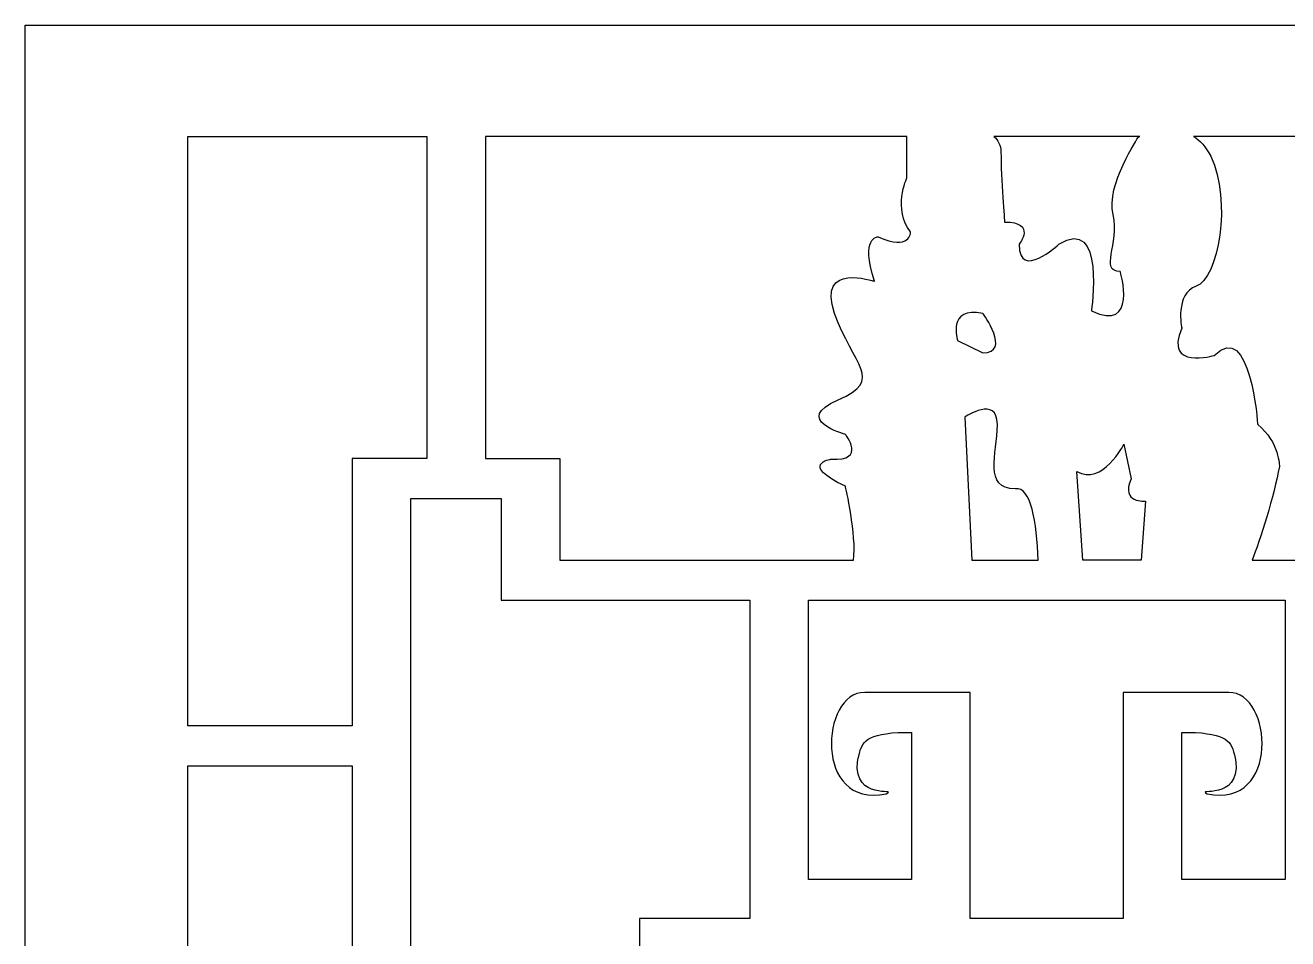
# Model space of a CAD drawing. Header units: centimetres. Extents: x 14.1 to 21.4, y -9 to 9.
# Drawn here: x 14.116 to 18.64, y 5.726 to 9.001 of the extents above; entities that cross this region are included whole.
import ezdxf

# ---------------------------------------------------------------- set-up
doc = ezdxf.new("R2010")
doc.units = ezdxf.units.CM
doc.header["$MEASUREMENT"] = 0
doc.layers.add('layer 1', color=7, linetype='Continuous')

msp = doc.modelspace()

# ---------------------------------------------------------------- linework, layer by layer
at = {"layer": 'layer 1', "color": 250}
for points, knots in [([(20.85393, -9.00021), (20.85393, -9.00021), (21.43683, -9.00021), (21.43683, -9.00021), (21.43683, -9.00021), (21.43683, -9.00021), (21.43683, -8.60196), (21.43683, -8.60196), (21.43683, -8.60196), (21.43683, -8.60196), (21.43683, 8.60252), (21.43683, 8.60252), (21.43683, 8.60252), (21.43683, 8.60252), (21.43683, 9.00077), (21.43683, 9.00077), (21.43683, 9.00077), (21.43683, 9.00077), (20.85393, 9.00077), (20.85393, 9.00077), (20.85393, 9.00077), (20.85393, 9.00077), (14.6985, 9.00077), (14.6985, 9.00077), (14.6985, 9.00077), (14.6985, 9.00077), (14.1156, 9.00077), (14.1156, 9.00077), (14.1156, 9.00077), (14.1156, 9.00077), (14.1156, 8.60252), (14.1156, 8.60252), (14.1156, 8.60252), (14.1156, 8.60252), (14.1156, -8.60196), (14.1156, -8.60196), (14.1156, -8.60196), (14.1156, -8.60196), (14.1156, -9.00021), (14.1156, -9.00021), (14.1156, -9.00021), (14.1156, -9.00021), (14.6985, -9.00021), (14.6985, -9.00021), (14.6985, -9.00021), (14.6985, -9.00021), (20.85393, -9.00021), (20.85393, -9.00021)], [0, 0, 0, 0, 0.0769231, 0.0769231, 0.0769231, 0.0769231, 0.1538462, 0.1538462, 0.1538462, 0.1538462, 0.2307692, 0.2307692, 0.2307692, 0.2307692, 0.3076923, 0.3076923, 0.3076923, 0.3076923, 0.3846154, 0.3846154, 0.3846154, 0.3846154, 0.4615385, 0.4615385, 0.4615385, 0.4615385, 0.5384615, 0.5384615, 0.5384615, 0.5384615, 0.6153846, 0.6153846, 0.6153846, 0.6153846, 0.6923077, 0.6923077, 0.6923077, 0.6923077, 0.7692308, 0.7692308, 0.7692308, 0.7692308, 0.8461538, 0.8461538, 0.8461538, 0.8461538, 1, 1, 1, 1]), ([(14.6985, 6.49008), (14.6985, 6.49008), (15.2876, 6.49008), (15.2876, 6.49008), (15.2876, 6.49008), (15.2876, 6.49008), (15.2876, 7.30467), (15.2876, 7.30467), (15.2876, 7.30467), (15.2876, 7.30467), (15.2876, 7.44804), (15.2876, 7.44804), (15.2876, 7.44804), (15.2876, 7.44804), (15.49744, 7.44804), (15.49744, 7.44804), (15.49744, 7.44804), (15.49744, 7.44804), (15.55463, 7.44804), (15.55463, 7.44804), (15.55463, 7.44804), (15.55463, 7.44804), (15.55463, 8.60252), (15.55463, 8.60252), (15.55463, 8.60252), (15.55463, 8.60252), (14.6985, 8.60252), (14.6985, 8.60252), (14.6985, 8.60252), (14.6985, 8.60252), (14.6985, 6.49008), (14.6985, 6.49008)], [0, 0, 0, 0, 0.1111111, 0.1111111, 0.1111111, 0.1111111, 0.2222222, 0.2222222, 0.2222222, 0.2222222, 0.3333333, 0.3333333, 0.3333333, 0.3333333, 0.4444444, 0.4444444, 0.4444444, 0.4444444, 0.5555556, 0.5555556, 0.5555556, 0.5555556, 0.6666667, 0.6666667, 0.6666667, 0.6666667, 0.7777778, 0.7777778, 0.7777778, 0.7777778, 1, 1, 1, 1]), ([(17.27533, 8.60252), (17.27533, 8.60252), (17.27533, 8.4548), (17.27533, 8.4548), (17.27533, 8.4548), (17.27533, 8.4548), (17.22349, 8.3397), (17.28829, 8.26002), (17.28829, 8.26002), (17.28829, 8.26002), (17.28829, 8.18918), (17.17166, 8.24231), (17.17166, 8.24231), (17.17166, 8.24231), (17.10686, 8.24231), (17.1587, 8.08294), (17.1587, 8.08294), (17.1587, 8.08294), (16.95135, 8.15377), (17.01615, 7.96784), (17.01615, 7.96784), (17.08094, 7.78191), (17.19758, 7.72878), (17.02911, 7.65795), (17.02911, 7.65795), (16.86064, 7.58712), (17.05503, 7.534), (17.05503, 7.534), (17.05503, 7.534), (17.05503, 7.534), (17.13278, 7.4366), (17.00319, 7.44545), (17.00319, 7.44545), (17.00319, 7.44545), (16.88656, 7.42775), (17.05503, 7.34806), (17.05503, 7.34806), (17.05503, 7.34806), (17.09588, 7.17136), (17.0838, 7.08315), (17.0838, 7.08315), (17.0838, 7.08315), (16.92218, 7.08315), (16.92218, 7.08315), (16.92218, 7.08315), (16.92218, 7.08315), (16.71233, 7.08315), (16.71233, 7.08315), (16.71233, 7.08315), (16.71233, 7.08315), (16.03151, 7.08315), (16.03151, 7.08315), (16.03151, 7.08315), (16.03151, 7.08315), (16.03151, 7.30467), (16.03151, 7.30467), (16.03151, 7.30467), (16.03151, 7.30467), (16.03151, 7.44804), (16.03151, 7.44804), (16.03151, 7.44804), (16.03151, 7.44804), (15.82167, 7.44804), (15.82167, 7.44804), (15.82167, 7.44804), (15.82167, 7.44804), (15.76448, 7.44804), (15.76448, 7.44804), (15.76448, 7.44804), (15.76448, 7.44804), (15.76448, 8.60252), (15.76448, 8.60252), (15.76448, 8.60252), (15.76448, 8.60252), (17.27533, 8.60252), (17.27533, 8.60252)], [0, 0, 0, 0, 0.05, 0.05, 0.05, 0.05, 0.1, 0.1, 0.1, 0.1, 0.15, 0.15, 0.15, 0.15, 0.2, 0.2, 0.2, 0.2, 0.25, 0.25, 0.25, 0.25, 0.3, 0.3, 0.3, 0.3, 0.35, 0.35, 0.35, 0.35, 0.4, 0.4, 0.4, 0.4, 0.45, 0.45, 0.45, 0.45, 0.5, 0.5, 0.5, 0.5, 0.55, 0.55, 0.55, 0.55, 0.6, 0.6, 0.6, 0.6, 0.65, 0.65, 0.65, 0.65, 0.7, 0.7, 0.7, 0.7, 0.75, 0.75, 0.75, 0.75, 0.8, 0.8, 0.8, 0.8, 0.85, 0.85, 0.85, 0.85, 0.9, 0.9, 0.9, 0.9, 1, 1, 1, 1]), ([(18.11024, 8.60252), (18.10667, 8.60096), (18.10471, 8.59999), (18.10471, 8.59999), (18.10471, 8.59999), (18.10471, 8.59999), (17.98808, 8.42824), (18.014, 8.32199), (18.014, 8.32199), (18.03991, 8.21575), (17.96216, 8.11835), (18.03991, 8.11835), (18.03991, 8.11835), (18.03991, 8.11835), (18.10471, 7.897), (17.93624, 7.97669), (17.93624, 7.97669), (17.93624, 7.97669), (17.98808, 8.32199), (17.81961, 8.21575), (17.81961, 8.21575), (17.81961, 8.21575), (17.67706, 8.08294), (17.67706, 8.21575), (17.67706, 8.21575), (17.67706, 8.21575), (17.74185, 8.29543), (17.62522, 8.29543), (17.62522, 8.29543), (17.62522, 8.29543), (17.61227, 8.44947), (17.61227, 8.54686), (17.61227, 8.54686), (17.61227, 8.57083), (17.60204, 8.5889), (17.58666, 8.60252), (17.58666, 8.60252), (17.58666, 8.60252), (18.11024, 8.60252), (18.11024, 8.60252)], [0, 0, 0, 0, 0.0909091, 0.0909091, 0.0909091, 0.0909091, 0.1818182, 0.1818182, 0.1818182, 0.1818182, 0.2727273, 0.2727273, 0.2727273, 0.2727273, 0.3636364, 0.3636364, 0.3636364, 0.3636364, 0.4545455, 0.4545455, 0.4545455, 0.4545455, 0.5454545, 0.5454545, 0.5454545, 0.5454545, 0.6363636, 0.6363636, 0.6363636, 0.6363636, 0.7272727, 0.7272727, 0.7272727, 0.7272727, 0.8181818, 0.8181818, 0.8181818, 0.8181818, 1, 1, 1, 1]), ([(18.5123, 7.08315), (18.54031, 7.15126), (18.59165, 7.31798), (18.61011, 7.41889), (18.61011, 7.41889), (18.61011, 7.41889), (18.61011, 7.50743), (18.53236, 7.56941), (18.53236, 7.56941), (18.53236, 7.56941), (18.50644, 7.95013), (18.37685, 7.81732), (18.37685, 7.81732), (18.37685, 7.81732), (18.19542, 7.7642), (18.26022, 7.91471), (18.26022, 7.91471), (18.26022, 7.91471), (18.2343, 8.03867), (18.31205, 8.06523), (18.31205, 8.06523), (18.38981, 8.09179), (18.44164, 8.37154), (18.36389, 8.53091), (18.36389, 8.53091), (18.34714, 8.56524), (18.32558, 8.58796), (18.30206, 8.60252), (18.30206, 8.60252), (18.30206, 8.60252), (19.78795, 8.60252), (19.78795, 8.60252), (19.78795, 8.60252), (19.78795, 8.60252), (19.78795, 7.44804), (19.78795, 7.44804), (19.78795, 7.44804), (19.78795, 7.44804), (19.73076, 7.44804), (19.73076, 7.44804), (19.73076, 7.44804), (19.73076, 7.44804), (19.52092, 7.44804), (19.52092, 7.44804), (19.52092, 7.44804), (19.52092, 7.44804), (19.52092, 7.30467), (19.52092, 7.30467), (19.52092, 7.30467), (19.52092, 7.30467), (19.52092, 7.08315), (19.52092, 7.08315), (19.52092, 7.08315), (19.52092, 7.08315), (18.84007, 7.08315), (18.84007, 7.08315), (18.84007, 7.08315), (18.84007, 7.08315), (18.63022, 7.08315), (18.63022, 7.08315), (18.63022, 7.08315), (18.63022, 7.08315), (18.5123, 7.08315), (18.5123, 7.08315)], [0, 0, 0, 0, 0.0588235, 0.0588235, 0.0588235, 0.0588235, 0.1176471, 0.1176471, 0.1176471, 0.1176471, 0.1764706, 0.1764706, 0.1764706, 0.1764706, 0.2352941, 0.2352941, 0.2352941, 0.2352941, 0.2941176, 0.2941176, 0.2941176, 0.2941176, 0.3529412, 0.3529412, 0.3529412, 0.3529412, 0.4117647, 0.4117647, 0.4117647, 0.4117647, 0.4705882, 0.4705882, 0.4705882, 0.4705882, 0.5294118, 0.5294118, 0.5294118, 0.5294118, 0.5882353, 0.5882353, 0.5882353, 0.5882353, 0.6470588, 0.6470588, 0.6470588, 0.6470588, 0.7058824, 0.7058824, 0.7058824, 0.7058824, 0.7647059, 0.7647059, 0.7647059, 0.7647059, 0.8235294, 0.8235294, 0.8235294, 0.8235294, 0.8823529, 0.8823529, 0.8823529, 0.8823529, 1, 1, 1, 1]), ([(17.54747, 7.82617), (17.54747, 7.82617), (17.45676, 7.87044), (17.45676, 7.87044), (17.45676, 7.87044), (17.45676, 7.87044), (17.41788, 7.9944), (17.54747, 7.96784), (17.54747, 7.96784), (17.54747, 7.96784), (17.65114, 7.82617), (17.54747, 7.82617)], [0, 0, 0, 0, 0.25, 0.25, 0.25, 0.25, 0.5, 0.5, 0.5, 0.5, 1, 1, 1, 1]), ([(17.6641, 7.33921), (17.71901, 7.34921), (17.74113, 7.2208), (17.74506, 7.08315), (17.74506, 7.08315), (17.74506, 7.08315), (17.5079, 7.08315), (17.5079, 7.08315), (17.5079, 7.08315), (17.5079, 7.08315), (17.48267, 7.59597), (17.48267, 7.59597), (17.48267, 7.59597), (17.48267, 7.59597), (17.59931, 7.67566), (17.59931, 7.56941), (17.59931, 7.56941), (17.59931, 7.46316), (17.54747, 7.33921), (17.6641, 7.33921)], [0, 0, 0, 0, 0.1666667, 0.1666667, 0.1666667, 0.1666667, 0.3333333, 0.3333333, 0.3333333, 0.3333333, 0.5, 0.5, 0.5, 0.5, 0.6666667, 0.6666667, 0.6666667, 0.6666667, 1, 1, 1, 1]), ([(18.07879, 7.37462), (18.07879, 7.37462), (18.05287, 7.49858), (18.05287, 7.49858), (18.05287, 7.49858), (18.05287, 7.49858), (17.97512, 7.34806), (17.8844, 7.40119), (17.8844, 7.40119), (17.8844, 7.40119), (17.90555, 7.08315), (17.90555, 7.08315), (17.90555, 7.08315), (17.90555, 7.08315), (18.11498, 7.08315), (18.11498, 7.08315), (18.11498, 7.08315), (18.11498, 7.08315), (18.13063, 7.29494), (18.13063, 7.29494), (18.13063, 7.29494), (18.13063, 7.29494), (18.03991, 7.28608), (18.07879, 7.37462)], [0, 0, 0, 0, 0.1428571, 0.1428571, 0.1428571, 0.1428571, 0.2857143, 0.2857143, 0.2857143, 0.2857143, 0.4285714, 0.4285714, 0.4285714, 0.4285714, 0.5714286, 0.5714286, 0.5714286, 0.5714286, 0.7142857, 0.7142857, 0.7142857, 0.7142857, 1, 1, 1, 1]), ([(16.3163, 5.7992), (16.3163, 5.7992), (16.71233, 5.7992), (16.71233, 5.7992), (16.71233, 5.7992), (16.71233, 5.7992), (16.71233, 6.93978), (16.71233, 6.93978), (16.71233, 6.93978), (16.71233, 6.93978), (16.03151, 6.93978), (16.03151, 6.93978), (16.03151, 6.93978), (16.03151, 6.93978), (15.93473, 6.93978), (15.93473, 6.93978), (15.93473, 6.93978), (15.93473, 6.93978), (15.82167, 6.93978), (15.82167, 6.93978), (15.82167, 6.93978), (15.82167, 6.93978), (15.82167, 7.30467), (15.82167, 7.30467), (15.82167, 7.30467), (15.82167, 7.30467), (15.76448, 7.30467), (15.76448, 7.30467), (15.76448, 7.30467), (15.76448, 7.30467), (15.55463, 7.30467), (15.55463, 7.30467), (15.55463, 7.30467), (15.55463, 7.30467), (15.49744, 7.30467), (15.49744, 7.30467), (15.49744, 7.30467), (15.49744, 7.30467), (15.49744, 4.27827), (15.49744, 4.27827), (15.49744, 4.27827), (15.49744, 4.27827), (15.62093, 4.27827), (15.62093, 4.27827), (15.62093, 4.27827), (15.62093, 4.27827), (15.62093, 4.1349), (15.62093, 4.1349), (15.62093, 4.1349), (15.62093, 4.1349), (15.62093, 2.64268), (15.62093, 2.64268), (15.62093, 2.64268), (15.62093, 2.64268), (16.3163, 2.64268), (16.3163, 2.64268), (16.3163, 2.64268), (16.3163, 2.64268), (16.3163, 5.7992), (16.3163, 5.7992)], [0, 0, 0, 0, 0.0625, 0.0625, 0.0625, 0.0625, 0.125, 0.125, 0.125, 0.125, 0.1875, 0.1875, 0.1875, 0.1875, 0.25, 0.25, 0.25, 0.25, 0.3125, 0.3125, 0.3125, 0.3125, 0.375, 0.375, 0.375, 0.375, 0.4375, 0.4375, 0.4375, 0.4375, 0.5, 0.5, 0.5, 0.5, 0.5625, 0.5625, 0.5625, 0.5625, 0.625, 0.625, 0.625, 0.625, 0.6875, 0.6875, 0.6875, 0.6875, 0.75, 0.75, 0.75, 0.75, 0.8125, 0.8125, 0.8125, 0.8125, 0.875, 0.875, 0.875, 0.875, 1, 1, 1, 1]), ([(17.5016, 5.7992), (17.5016, 5.7992), (18.0508, 5.7992), (18.0508, 5.7992), (18.0508, 5.7992), (18.0508, 5.7992), (18.0508, 6.60941), (18.0508, 6.60941), (18.0508, 6.60941), (18.0508, 6.60941), (18.13079, 6.60941), (18.13079, 6.60941), (18.13079, 6.60941), (18.13079, 6.60941), (18.42855, 6.60941), (18.42855, 6.60941), (18.42855, 6.60941), (18.5866, 6.61159), (18.61321, 6.19083), (18.35137, 6.24631), (18.35137, 6.24631), (18.30652, 6.26721), (18.46847, 6.22016), (18.45418, 6.36055), (18.45418, 6.36055), (18.43904, 6.43223), (18.43572, 6.45533), (18.30902, 6.46604), (18.30902, 6.46604), (18.30902, 6.46604), (18.26064, 6.46604), (18.26064, 6.46604), (18.26064, 6.46604), (18.26064, 6.46604), (18.26065, 5.93904), (18.26065, 5.93904), (18.26065, 5.93904), (18.26065, 5.93904), (18.63022, 5.93904), (18.63022, 5.93904), (18.63022, 5.93904), (18.63022, 5.93904), (18.63022, 6.93978), (18.63022, 6.93978), (18.63022, 6.93978), (18.63022, 6.93978), (16.92218, 6.93978), (16.92218, 6.93978), (16.92218, 6.93978), (16.92218, 6.93978), (16.92218, 5.93904), (16.92218, 5.93904), (16.92218, 5.93904), (16.92218, 5.93904), (17.29175, 5.93904), (17.29175, 5.93904), (17.29175, 5.93904), (17.29175, 5.93904), (17.29175, 6.46604), (17.29175, 6.46604), (17.29175, 6.46604), (17.29175, 6.46604), (17.24338, 6.46604), (17.24338, 6.46604), (17.24338, 6.46604), (17.11668, 6.45533), (17.11337, 6.43223), (17.09822, 6.36055), (17.09822, 6.36055), (17.08393, 6.22016), (17.24587, 6.26721), (17.20103, 6.24631), (17.20103, 6.24631), (16.93919, 6.19083), (16.9658, 6.61159), (17.12385, 6.60941), (17.12385, 6.60941), (17.12385, 6.60941), (17.42161, 6.60941), (17.42161, 6.60941), (17.42161, 6.60941), (17.42161, 6.60941), (17.5016, 6.60941), (17.5016, 6.60941), (17.5016, 6.60941), (17.5016, 6.60941), (17.5016, 5.7992), (17.5016, 5.7992)], [0, 0, 0, 0, 0.0434783, 0.0434783, 0.0434783, 0.0434783, 0.0869565, 0.0869565, 0.0869565, 0.0869565, 0.1304348, 0.1304348, 0.1304348, 0.1304348, 0.173913, 0.173913, 0.173913, 0.173913, 0.2173913, 0.2173913, 0.2173913, 0.2173913, 0.2608696, 0.2608696, 0.2608696, 0.2608696, 0.3043478, 0.3043478, 0.3043478, 0.3043478, 0.3478261, 0.3478261, 0.3478261, 0.3478261, 0.3913043, 0.3913043, 0.3913043, 0.3913043, 0.4347826, 0.4347826, 0.4347826, 0.4347826, 0.4782609, 0.4782609, 0.4782609, 0.4782609, 0.5217391, 0.5217391, 0.5217391, 0.5217391, 0.5652174, 0.5652174, 0.5652174, 0.5652174, 0.6086957, 0.6086957, 0.6086957, 0.6086957, 0.6521739, 0.6521739, 0.6521739, 0.6521739, 0.6956522, 0.6956522, 0.6956522, 0.6956522, 0.7391304, 0.7391304, 0.7391304, 0.7391304, 0.7826087, 0.7826087, 0.7826087, 0.7826087, 0.826087, 0.826087, 0.826087, 0.826087, 0.8695652, 0.8695652, 0.8695652, 0.8695652, 0.9130435, 0.9130435, 0.9130435, 0.9130435, 1, 1, 1, 1]), ([(14.6985, 4.27827), (14.6985, 4.27827), (15.2876, 4.27827), (15.2876, 4.27827), (15.2876, 4.27827), (15.2876, 4.27827), (15.2876, 6.34671), (15.2876, 6.34671), (15.2876, 6.34671), (15.2876, 6.34671), (14.6985, 6.34671), (14.6985, 6.34671), (14.6985, 6.34671), (14.6985, 6.34671), (14.6985, 4.27827), (14.6985, 4.27827)], [0, 0, 0, 0, 0.2, 0.2, 0.2, 0.2, 0.4, 0.4, 0.4, 0.4, 0.6, 0.6, 0.6, 0.6, 1, 1, 1, 1])]:
    msp.add_open_spline(points, degree=3, knots=knots, dxfattribs=at)

doc.saveas('drawing.dxf')
